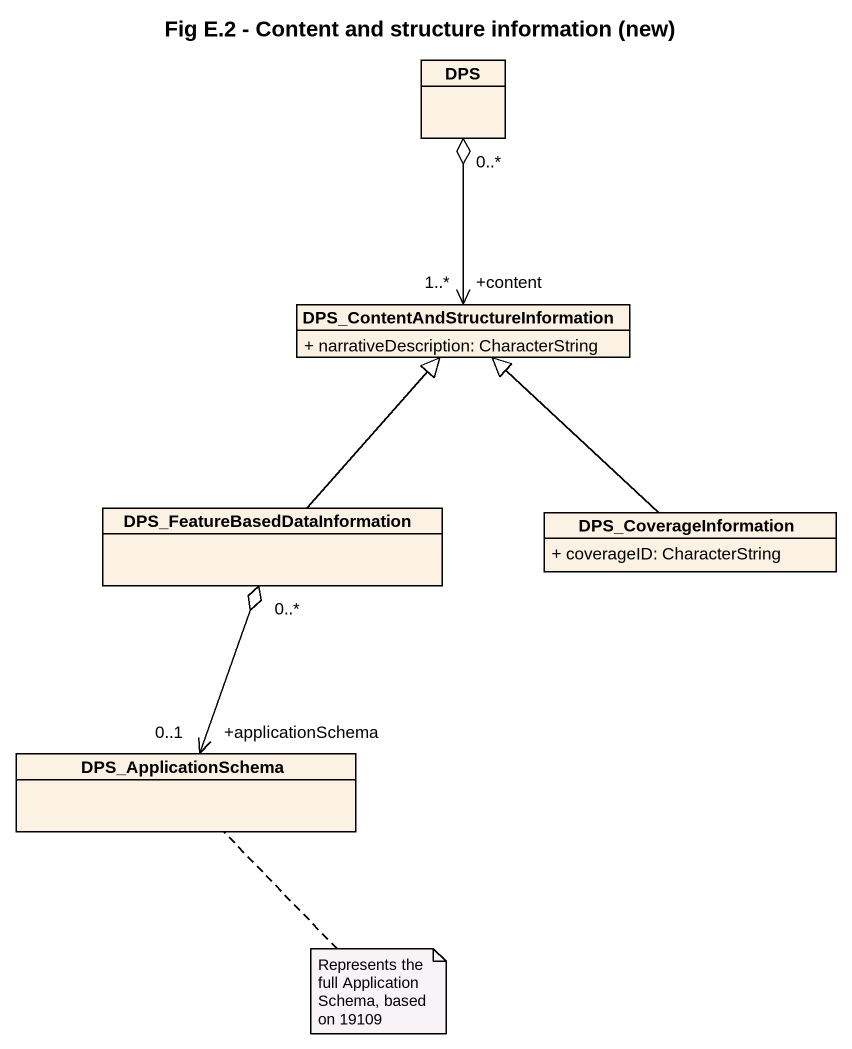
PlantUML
@startuml
title Fig E.2 - Content and structure information (new)
hide circle
hide empty members
skinparam classAttributeIconSize 0
class DPS
class "DPS_ContentAndStructureInformation" as DPS_ContentAndStructureInfor {
  + narrativeDescription: CharacterString
}
class "DPS_FeatureBasedDataInformation" as DPS_FeatureBasedDataInformat
class DPS_CoverageInformation {
  + coverageID: CharacterString
}
class DPS_ApplicationSchema
DPS "0..*" o--> "+content\n1..*" DPS_ContentAndStructureInfor
DPS_FeatureBasedDataInformat -up-|> DPS_ContentAndStructureInfor
DPS_FeatureBasedDataInformat "0..*" o--> "+applicationSchema\n0..1" DPS_ApplicationSchema
DPS_CoverageInformation -up-|> DPS_ContentAndStructureInfor
note bottom of DPS_ApplicationSchema : Represents the full Application Schema, based on 19109
@enduml
